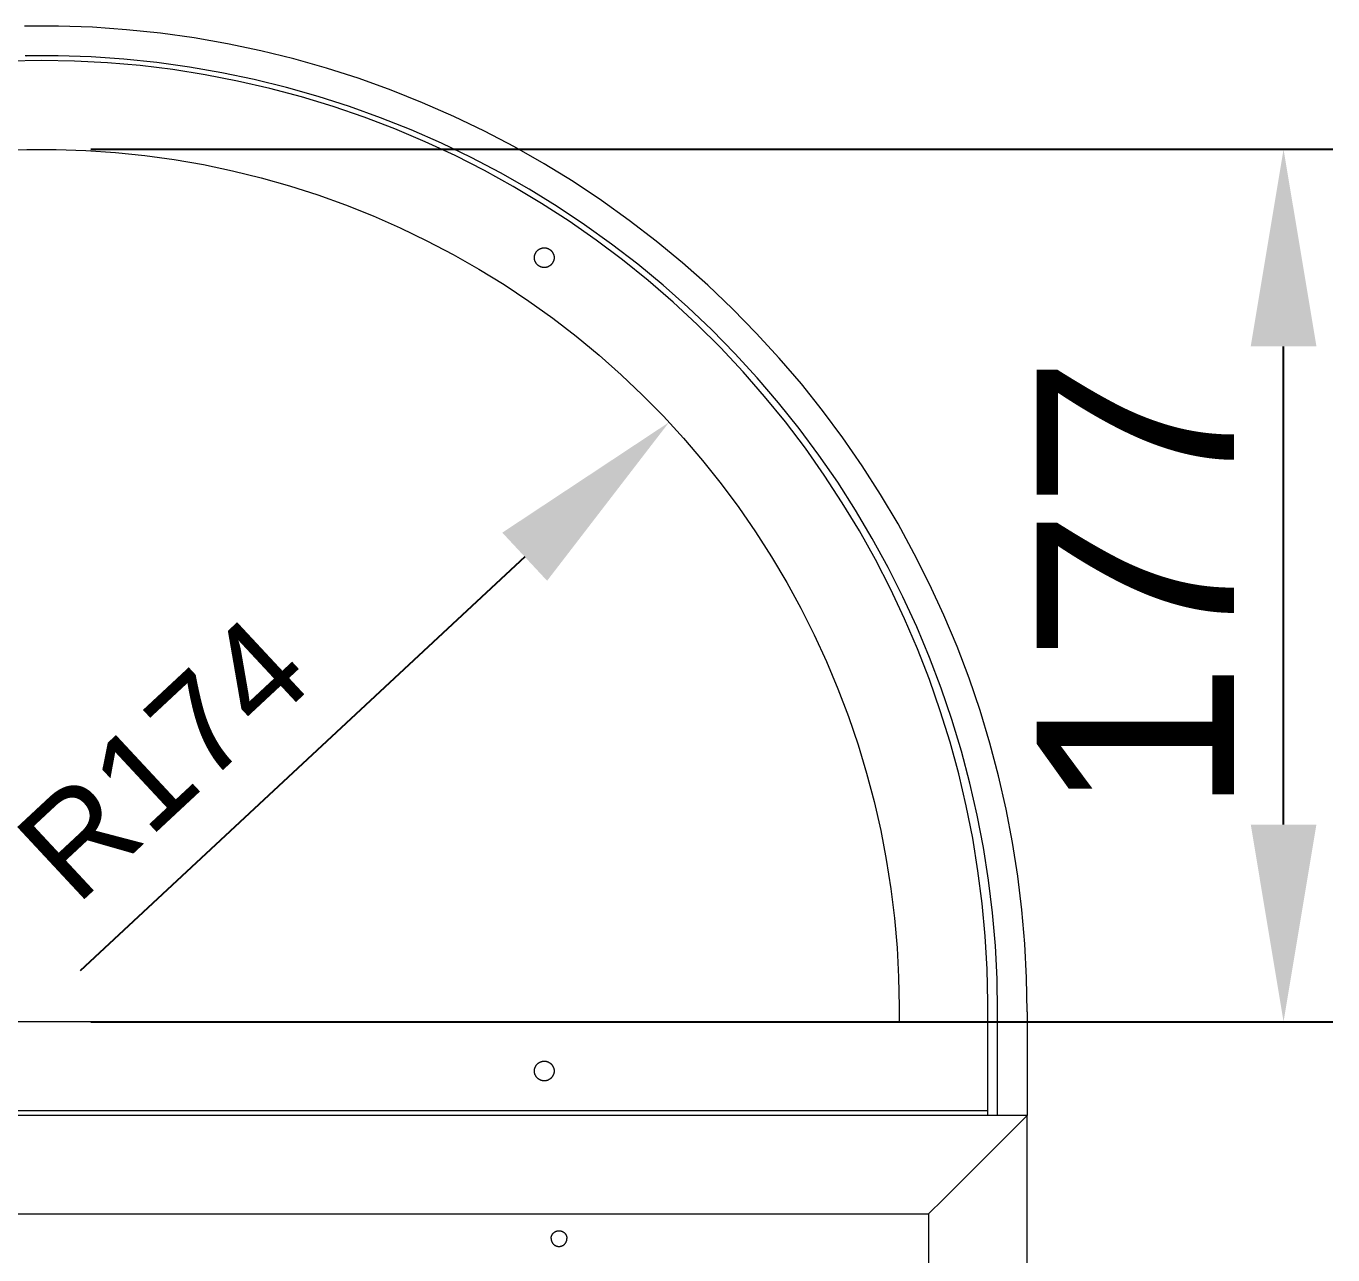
# Model space of a CAD drawing. Header units: millimetres. Extents: x -124 to 15640, y 659 to 4121.
# Drawn here: x 11658.7 to 11923.9, y 3871.3 to 4120.6 of the extents above; entities that cross this region are included whole.
import ezdxf

# ---------------------------------------------------------------- set-up
doc = ezdxf.new("R2010")
doc.units = ezdxf.units.MM
doc.layers.add('ZANO_R', color=7, linetype='Continuous', lineweight=0)
doc.layers.add('ZANO_W', color=1, linetype='Continuous', lineweight=0)
doc.styles.add('Arial', font='arial.ttf')
doc.styles.get("Standard").update_dxf_attribs({"font": 'ARIALUNI.TTF'})
doc.dimstyles.new('pl i ang', dxfattribs={"dimtxt": 50, "dimasz": 50, "dimexe": 1.25, "dimexo": 0.625, "dimgap": 10, "dimtad": 1, "dimtoh": 1, "dimtxsty": 'Standard', "dimcen": 2.5, "dimclrd": 1, "dimclre": 1, "dimclrt": 1, "dimadec": 0, "dimazin": 0, "dimtfac": 1, "dimtmove": 0, "dimatfit": 3, "dimfxl": 1, "dimarcsym": 1})

# ---------------------------------------------------------------- blocks, each defined once
blk = doc.blocks.new('*D493')
at = {"layer": 'ZANO_W', "color": 1, "lineweight": -2}
for p, q in [((11671.85, 4095.6), (11923.86, 4095.6)), ((11913.86, 3958.6), (11913.86, 4055.6)), ((11671.85, 3918.6), (11923.86, 3918.6))]:
    blk.add_line(p, q, dxfattribs=at)
at = {"layer": 'ZANO_W', "color": 1}
for points in [[(11920.53, 4055.6), (11907.2, 4055.6), (11913.86, 4095.6)], [(11907.2, 3958.6), (11920.53, 3958.6), (11913.86, 3918.6)]]:
    blk.add_solid(points, dxfattribs=at)
at = {"layer": 'ZANO_W', "color": 1, "insert": (11883.78, 4007.1), "char_height": 40, "attachment_point": 5, "rotation": 90, "style": 'Arial'}
blk.add_mtext('177', dxfattribs=at)
blk = doc.blocks.new('*D495')
at = {"layer": 'ZANO_W', "color": 1, "lineweight": -2}
blk.add_line((11759.89, 4012.93), (11669.69, 3928.94), dxfattribs=at)
at = {"layer": 'ZANO_W', "color": 1}
blk.add_solid([(11764.43, 4008.05), (11755.34, 4017.81), (11789.16, 4040.19)], dxfattribs=at)
at = {"layer": 'ZANO_W', "color": 1, "insert": (11686.49, 3971.97), "char_height": 40, "attachment_point": 5, "rotation": 42.9621, "style": 'Arial'}
blk.add_mtext('{\\H0.5x;R174}', dxfattribs=at)

msp = doc.modelspace()

# ---------------------------------------------------------------- linework, layer by layer
at = {"layer": 'ZANO_R'}
for p, q in [((11665.3, 4120.57), (11658.4, 4120.57)), ((11672.2, 4120.33), (11665.3, 4120.57)), ((11679.09, 4119.85), (11672.2, 4120.33)), ((11685.96, 4119.14), (11679.09, 4119.85)), ((11692.79, 4118.19), (11685.96, 4119.14)), ((11699.6, 4117), (11692.79, 4118.19)), ((11706.35, 4115.58), (11699.6, 4117)), ((11713.06, 4113.93), (11706.35, 4115.58)), ((11661.85, 4113.6), (11655.17, 4113.48)), ((11665.2, 4114.57), (11658.5, 4114.57)), ((11658.82, 4114.57), (11661.85, 4114.6)), ((11668.53, 4113.48), (11661.85, 4113.6)), ((11671.89, 4114.34), (11665.2, 4114.57)), ((11675.2, 4113.13), (11668.53, 4113.48)), ((11678.57, 4113.87), (11671.89, 4114.34)), ((11681.85, 4112.55), (11675.2, 4113.13)), ((11685.23, 4113.18), (11678.57, 4113.87)), ((11688.48, 4111.74), (11681.85, 4112.55)), ((11691.87, 4112.26), (11685.23, 4113.18)), ((11719.7, 4112.05), (11713.06, 4113.93)), ((11695.08, 4110.7), (11688.48, 4111.74)), ((11698.46, 4111.11), (11691.87, 4112.26)), ((11701.64, 4109.43), (11695.08, 4110.7)), ((11705.02, 4109.73), (11698.46, 4111.11)), ((11711.52, 4108.13), (11705.02, 4109.73)), ((11726.27, 4109.94), (11719.7, 4112.05)), ((11732.77, 4107.6), (11726.27, 4109.94)), ((11708.15, 4107.93), (11701.64, 4109.43)), ((11714.6, 4106.21), (11708.15, 4107.93)), ((11717.96, 4106.3), (11711.52, 4108.13)), ((11739.18, 4105.04), (11732.77, 4107.6)), ((11720.99, 4104.26), (11714.6, 4106.21)), ((11724.34, 4104.26), (11717.96, 4106.3)), ((11745.5, 4102.26), (11739.18, 4105.04)), ((11727.31, 4102.09), (11720.99, 4104.26)), ((11730.64, 4101.99), (11724.34, 4104.26)), ((11733.55, 4099.71), (11727.31, 4102.09)), ((11736.86, 4099.51), (11730.64, 4101.99)), ((11751.72, 4099.27), (11745.5, 4102.26)), ((11739.7, 4097.11), (11733.55, 4099.71)), ((11742.99, 4096.81), (11736.86, 4099.51)), ((11757.84, 4096.06), (11751.72, 4099.27)), ((11745.76, 4094.29), (11739.7, 4097.11)), ((11749.03, 4093.91), (11742.99, 4096.81)), ((11652.84, 4095.36), (11658.85, 4095.57)), ((11658.85, 4095.57), (11664.85, 4095.57)), ((11664.85, 4095.57), (11670.86, 4095.36)), ((11670.86, 4095.36), (11676.85, 4094.95)), ((11676.85, 4094.95), (11682.82, 4094.33)), ((11682.82, 4094.33), (11688.77, 4093.5)), ((11751.71, 4091.27), (11745.76, 4094.29)), ((11754.96, 4090.79), (11749.03, 4093.91)), ((11763.84, 4092.64), (11757.84, 4096.06)), ((11688.77, 4093.5), (11694.69, 4092.47)), ((11694.69, 4092.47), (11700.57, 4091.23)), ((11700.57, 4091.23), (11706.4, 4089.8)), ((11757.56, 4088.04), (11751.71, 4091.27)), ((11769.71, 4089.02), (11763.84, 4092.64)), ((11706.4, 4089.8), (11712.18, 4088.16)), ((11760.78, 4087.48), (11754.96, 4090.79)), ((11775.46, 4085.19), (11769.71, 4089.02)), ((11712.18, 4088.16), (11717.9, 4086.32)), ((11717.9, 4086.32), (11723.55, 4084.29)), ((11763.29, 4084.61), (11757.56, 4088.04)), ((11766.48, 4083.96), (11760.78, 4087.48)), ((11723.55, 4084.29), (11729.13, 4082.06)), ((11768.9, 4080.98), (11763.29, 4084.61)), ((11772.05, 4080.26), (11766.48, 4083.96)), ((11781.08, 4081.17), (11775.46, 4085.19)), ((11729.13, 4082.06), (11734.63, 4079.65)), ((11774.38, 4077.16), (11768.9, 4080.98)), ((11786.55, 4076.96), (11781.08, 4081.17)), ((11734.63, 4079.65), (11740.04, 4077.04)), ((11777.5, 4076.36), (11772.05, 4080.26)), ((11740.04, 4077.04), (11745.36, 4074.25)), ((11762.66, 4075.2), (11762.71, 4075.24)), ((11762.71, 4075.24), (11762.77, 4075.28)), ((11762.77, 4075.28), (11762.83, 4075.32)), ((11762.83, 4075.32), (11762.89, 4075.35)), ((11762.89, 4075.35), (11762.95, 4075.38)), ((11762.95, 4075.38), (11763.01, 4075.41)), ((11763.01, 4075.41), (11763.08, 4075.44)), ((11763.08, 4075.44), (11763.14, 4075.47)), ((11763.14, 4075.47), (11763.2, 4075.49)), ((11763.2, 4075.49), (11763.27, 4075.51)), ((11763.27, 4075.51), (11763.34, 4075.53)), ((11763.34, 4075.53), (11763.4, 4075.55)), ((11763.4, 4075.55), (11763.47, 4075.56)), ((11763.47, 4075.56), (11763.54, 4075.57)), ((11763.54, 4075.57), (11763.61, 4075.58)), ((11763.61, 4075.58), (11763.68, 4075.59)), ((11763.68, 4075.59), (11763.75, 4075.59)), ((11763.75, 4075.59), (11763.81, 4075.6)), ((11763.81, 4075.6), (11763.88, 4075.6)), ((11763.88, 4075.6), (11763.95, 4075.59)), ((11763.95, 4075.59), (11764.02, 4075.59)), ((11764.02, 4075.59), (11764.09, 4075.58)), ((11764.09, 4075.58), (11764.16, 4075.57)), ((11764.16, 4075.57), (11764.23, 4075.56)), ((11764.23, 4075.56), (11764.29, 4075.55)), ((11764.29, 4075.55), (11764.36, 4075.53)), ((11764.36, 4075.53), (11764.43, 4075.51)), ((11764.43, 4075.51), (11764.49, 4075.49)), ((11764.49, 4075.49), (11764.56, 4075.47)), ((11764.56, 4075.47), (11764.62, 4075.44)), ((11764.62, 4075.44), (11764.69, 4075.41)), ((11764.69, 4075.41), (11764.75, 4075.38)), ((11764.75, 4075.38), (11764.81, 4075.35)), ((11764.81, 4075.35), (11764.87, 4075.32)), ((11764.87, 4075.32), (11764.93, 4075.28)), ((11764.93, 4075.28), (11764.99, 4075.24)), ((11764.99, 4075.24), (11765.04, 4075.2)), ((11779.72, 4073.15), (11774.38, 4077.16)), ((11782.81, 4072.27), (11777.5, 4076.36)), ((11791.87, 4072.57), (11786.55, 4076.96)), ((11745.36, 4074.25), (11750.58, 4071.27)), ((11761.85, 4073.73), (11761.86, 4073.8)), ((11761.85, 4073.67), (11761.85, 4073.73)), ((11761.85, 4073.6), (11761.85, 4073.67)), ((11761.85, 4073.53), (11761.85, 4073.6)), ((11761.85, 4073.46), (11761.85, 4073.53)), ((11761.86, 4073.39), (11761.85, 4073.46)), ((11761.86, 4073.8), (11761.87, 4073.87)), ((11761.87, 4073.32), (11761.86, 4073.39)), ((11761.87, 4073.87), (11761.88, 4073.94)), ((11761.88, 4073.25), (11761.87, 4073.32)), ((11761.88, 4073.94), (11761.89, 4074.01)), ((11761.89, 4073.19), (11761.88, 4073.25)), ((11761.89, 4074.01), (11761.91, 4074.08)), ((11761.91, 4073.12), (11761.89, 4073.19)), ((11761.91, 4074.08), (11761.92, 4074.14)), ((11761.92, 4073.05), (11761.91, 4073.12)), ((11761.92, 4074.14), (11761.94, 4074.21)), ((11761.94, 4072.99), (11761.92, 4073.05)), ((11761.94, 4074.21), (11761.97, 4074.27)), ((11761.97, 4072.92), (11761.94, 4072.99)), ((11761.97, 4074.27), (11761.99, 4074.34)), ((11761.99, 4072.86), (11761.97, 4072.92)), ((11761.99, 4074.34), (11762.02, 4074.4)), ((11762.02, 4072.79), (11761.99, 4072.86)), ((11762.02, 4074.4), (11762.05, 4074.46)), ((11762.05, 4072.73), (11762.02, 4072.79)), ((11762.05, 4074.46), (11762.08, 4074.53)), ((11762.08, 4072.67), (11762.05, 4072.73)), ((11762.08, 4074.53), (11762.11, 4074.59)), ((11762.11, 4072.61), (11762.08, 4072.67)), ((11762.11, 4074.59), (11762.15, 4074.65)), ((11762.15, 4072.55), (11762.11, 4072.61)), ((11762.15, 4074.65), (11762.18, 4074.7)), ((11762.18, 4074.7), (11762.22, 4074.76)), ((11762.22, 4074.76), (11762.26, 4074.82)), ((11762.26, 4074.82), (11762.31, 4074.87)), ((11762.31, 4074.87), (11762.35, 4074.92)), ((11762.35, 4074.92), (11762.4, 4074.97)), ((11762.4, 4074.97), (11762.45, 4075.02)), ((11762.45, 4075.02), (11762.5, 4075.07)), ((11762.5, 4075.07), (11762.55, 4075.12)), ((11762.55, 4075.12), (11762.6, 4075.16)), ((11762.6, 4075.16), (11762.66, 4075.2)), ((11765.04, 4075.2), (11765.1, 4075.16)), ((11765.1, 4075.16), (11765.15, 4075.12)), ((11765.15, 4075.12), (11765.2, 4075.07)), ((11765.2, 4075.07), (11765.25, 4075.02)), ((11765.25, 4075.02), (11765.3, 4074.97)), ((11765.3, 4074.97), (11765.35, 4074.92)), ((11765.35, 4074.92), (11765.39, 4074.87)), ((11765.39, 4074.87), (11765.43, 4074.82)), ((11765.43, 4074.82), (11765.48, 4074.76)), ((11765.48, 4074.76), (11765.51, 4074.7)), ((11765.51, 4074.7), (11765.55, 4074.65)), ((11765.55, 4074.65), (11765.59, 4074.59)), ((11765.59, 4072.61), (11765.55, 4072.55)), ((11765.59, 4074.59), (11765.62, 4074.53)), ((11765.62, 4072.67), (11765.59, 4072.61)), ((11765.62, 4074.53), (11765.65, 4074.46)), ((11765.65, 4072.73), (11765.62, 4072.67)), ((11765.65, 4074.46), (11765.68, 4074.4)), ((11765.68, 4072.79), (11765.65, 4072.73)), ((11765.68, 4074.4), (11765.71, 4074.34)), ((11765.71, 4072.86), (11765.68, 4072.79)), ((11765.71, 4074.34), (11765.73, 4074.27)), ((11765.73, 4072.92), (11765.71, 4072.86)), ((11765.73, 4074.27), (11765.75, 4074.21)), ((11765.75, 4072.99), (11765.73, 4072.92)), ((11765.75, 4074.21), (11765.77, 4074.14)), ((11765.77, 4073.05), (11765.75, 4072.99)), ((11765.77, 4074.14), (11765.79, 4074.08)), ((11765.79, 4073.12), (11765.77, 4073.05)), ((11765.79, 4074.08), (11765.81, 4074.01)), ((11765.81, 4073.19), (11765.79, 4073.12)), ((11765.81, 4074.01), (11765.82, 4073.94)), ((11765.82, 4073.25), (11765.81, 4073.19)), ((11765.82, 4073.94), (11765.83, 4073.87)), ((11765.83, 4073.32), (11765.82, 4073.25)), ((11765.83, 4073.87), (11765.84, 4073.8)), ((11765.84, 4073.39), (11765.83, 4073.32)), ((11765.84, 4073.8), (11765.84, 4073.73)), ((11765.84, 4073.73), (11765.85, 4073.67)), ((11765.85, 4073.53), (11765.84, 4073.46)), ((11765.84, 4073.46), (11765.84, 4073.39)), ((11765.85, 4073.67), (11765.85, 4073.6)), ((11765.85, 4073.6), (11765.85, 4073.53)), ((11784.93, 4068.96), (11779.72, 4073.15)), ((11750.58, 4071.27), (11755.69, 4068.12)), ((11762.18, 4072.49), (11762.15, 4072.55)), ((11762.22, 4072.43), (11762.18, 4072.49)), ((11762.26, 4072.38), (11762.22, 4072.43)), ((11762.31, 4072.32), (11762.26, 4072.38)), ((11762.35, 4072.27), (11762.31, 4072.32)), ((11762.4, 4072.22), (11762.35, 4072.27)), ((11762.45, 4072.17), (11762.4, 4072.22)), ((11762.5, 4072.12), (11762.45, 4072.17)), ((11762.55, 4072.08), (11762.5, 4072.12)), ((11762.6, 4072.03), (11762.55, 4072.08)), ((11762.66, 4071.99), (11762.6, 4072.03)), ((11762.71, 4071.95), (11762.66, 4071.99)), ((11762.77, 4071.91), (11762.71, 4071.95)), ((11762.83, 4071.88), (11762.77, 4071.91)), ((11762.89, 4071.84), (11762.83, 4071.88)), ((11762.95, 4071.81), (11762.89, 4071.84)), ((11763.01, 4071.78), (11762.95, 4071.81)), ((11763.08, 4071.75), (11763.01, 4071.78)), ((11763.14, 4071.73), (11763.08, 4071.75)), ((11763.2, 4071.7), (11763.14, 4071.73)), ((11763.27, 4071.68), (11763.2, 4071.7)), ((11763.34, 4071.66), (11763.27, 4071.68)), ((11763.4, 4071.65), (11763.34, 4071.66)), ((11763.47, 4071.63), (11763.4, 4071.65)), ((11763.54, 4071.62), (11763.47, 4071.63)), ((11763.61, 4071.61), (11763.54, 4071.62)), ((11763.68, 4071.6), (11763.61, 4071.61)), ((11763.75, 4071.6), (11763.68, 4071.6)), ((11763.81, 4071.6), (11763.75, 4071.6)), ((11763.88, 4071.6), (11763.81, 4071.6)), ((11763.95, 4071.6), (11763.88, 4071.6)), ((11764.02, 4071.6), (11763.95, 4071.6)), ((11764.09, 4071.61), (11764.02, 4071.6)), ((11764.16, 4071.62), (11764.09, 4071.61)), ((11764.23, 4071.63), (11764.16, 4071.62)), ((11764.29, 4071.65), (11764.23, 4071.63)), ((11764.36, 4071.66), (11764.29, 4071.65)), ((11764.43, 4071.68), (11764.36, 4071.66)), ((11764.49, 4071.7), (11764.43, 4071.68)), ((11764.56, 4071.73), (11764.49, 4071.7)), ((11764.62, 4071.75), (11764.56, 4071.73)), ((11764.69, 4071.78), (11764.62, 4071.75)), ((11764.75, 4071.81), (11764.69, 4071.78)), ((11764.81, 4071.84), (11764.75, 4071.81)), ((11764.87, 4071.88), (11764.81, 4071.84)), ((11764.93, 4071.91), (11764.87, 4071.88)), ((11764.99, 4071.95), (11764.93, 4071.91)), ((11765.04, 4071.99), (11764.99, 4071.95)), ((11765.1, 4072.03), (11765.04, 4071.99)), ((11765.15, 4072.08), (11765.1, 4072.03)), ((11765.2, 4072.12), (11765.15, 4072.08)), ((11765.25, 4072.17), (11765.2, 4072.12)), ((11765.3, 4072.22), (11765.25, 4072.17)), ((11765.35, 4072.27), (11765.3, 4072.22)), ((11765.39, 4072.32), (11765.35, 4072.27)), ((11765.43, 4072.38), (11765.39, 4072.32)), ((11765.48, 4072.43), (11765.43, 4072.38)), ((11765.51, 4072.49), (11765.48, 4072.43)), ((11765.55, 4072.55), (11765.51, 4072.49)), ((11787.97, 4068.01), (11782.81, 4072.27)), ((11797.04, 4067.99), (11791.87, 4072.57)), ((11755.69, 4068.12), (11760.69, 4064.8)), ((11789.98, 4064.59), (11784.93, 4068.96)), ((11792.98, 4063.57), (11787.97, 4068.01)), ((11802.04, 4063.23), (11797.04, 4067.99)), ((11760.69, 4064.8), (11765.58, 4061.3)), ((11794.87, 4060.05), (11789.98, 4064.59)), ((11797.84, 4058.95), (11792.98, 4063.57)), ((11806.88, 4058.31), (11802.04, 4063.23)), ((11765.58, 4061.3), (11770.34, 4057.64)), ((11799.61, 4055.34), (11794.87, 4060.05)), ((11770.34, 4057.64), (11774.97, 4053.81)), ((11802.53, 4054.18), (11797.84, 4058.95)), ((11811.55, 4053.22), (11806.88, 4058.31)), ((11804.18, 4050.46), (11799.61, 4055.34)), ((11807.06, 4049.24), (11802.53, 4054.18)), ((11774.97, 4053.81), (11779.46, 4049.83)), ((11816.04, 4047.98), (11811.55, 4053.22)), ((11779.46, 4049.83), (11783.82, 4045.69)), ((11808.57, 4045.43), (11804.18, 4050.46)), ((11811.41, 4044.15), (11807.06, 4049.24)), ((11820.34, 4042.58), (11816.04, 4047.98)), ((11783.82, 4045.69), (11788.03, 4041.41)), ((11812.79, 4040.26), (11808.57, 4045.43)), ((11815.59, 4038.92), (11811.41, 4044.15)), ((11788.03, 4041.41), (11792.09, 4036.98)), ((11824.46, 4037.03), (11820.34, 4042.58)), ((11816.83, 4034.93), (11812.79, 4040.26)), ((11819.58, 4033.54), (11815.59, 4038.92)), ((11792.09, 4036.98), (11795.99, 4032.42)), ((11828.38, 4031.35), (11824.46, 4037.03)), ((11820.68, 4029.47), (11816.83, 4034.93)), ((11823.39, 4028.03), (11819.58, 4033.54)), ((11795.99, 4032.42), (11799.74, 4027.72)), ((11832.11, 4025.54), (11828.38, 4031.35)), ((11799.74, 4027.72), (11803.32, 4022.9)), ((11824.33, 4023.88), (11820.68, 4029.47)), ((11827, 4022.39), (11823.39, 4028.03)), ((11835.63, 4019.6), (11832.11, 4025.54)), ((11803.32, 4022.9), (11806.73, 4017.95)), ((11827.79, 4018.17), (11824.33, 4023.88)), ((11830.41, 4016.63), (11827, 4022.39)), ((11838.94, 4013.54), (11835.63, 4019.6)), ((11806.73, 4017.95), (11809.97, 4012.9)), ((11831.05, 4012.34), (11827.79, 4018.17)), ((11833.63, 4010.75), (11830.41, 4016.63)), ((11809.97, 4012.9), (11813.04, 4007.73)), ((11834.11, 4006.4), (11831.05, 4012.34)), ((11842.04, 4007.37), (11838.94, 4013.54)), ((11836.64, 4004.77), (11833.63, 4010.75)), ((11813.04, 4007.73), (11815.92, 4002.46)), ((11836.95, 4000.36), (11834.11, 4006.4)), ((11844.93, 4001.1), (11842.04, 4007.37)), ((11839.44, 3998.69), (11836.64, 4004.77)), ((11815.92, 4002.46), (11818.62, 3997.09)), ((11847.6, 3994.73), (11844.93, 4001.1)), ((11839.59, 3994.22), (11836.95, 4000.36)), ((11842.03, 3992.51), (11839.44, 3998.69)), ((11818.62, 3997.09), (11821.13, 3991.64)), ((11842, 3987.99), (11839.59, 3994.22)), ((11850.05, 3988.28), (11847.6, 3994.73)), ((11821.13, 3991.64), (11823.45, 3986.1)), ((11844.4, 3986.25), (11842.03, 3992.51)), ((11844.2, 3981.68), (11842, 3987.99)), ((11852.27, 3981.74), (11850.05, 3988.28)), ((11823.45, 3986.1), (11825.58, 3980.48)), ((11846.56, 3979.91), (11844.4, 3986.25)), ((11825.58, 3980.48), (11827.52, 3974.79)), ((11846.18, 3975.3), (11844.2, 3981.68)), ((11848.5, 3973.5), (11846.56, 3979.91)), ((11854.27, 3975.13), (11852.27, 3981.74)), ((11827.52, 3974.79), (11829.25, 3969.04)), ((11847.94, 3968.86), (11846.18, 3975.3)), ((11856.04, 3968.46), (11854.27, 3975.13)), ((11850.21, 3967.02), (11848.5, 3973.5)), ((11829.25, 3969.04), (11830.79, 3963.24)), ((11849.47, 3962.36), (11847.94, 3968.86)), ((11851.7, 3960.49), (11850.21, 3967.02)), ((11857.57, 3961.73), (11856.04, 3968.46)), ((11830.79, 3963.24), (11832.13, 3957.38)), ((11850.78, 3955.81), (11849.47, 3962.36)), ((11858.88, 3954.95), (11857.57, 3961.73)), ((11852.97, 3953.92), (11851.7, 3960.49)), ((11832.13, 3957.38), (11833.26, 3951.48)), ((11851.85, 3949.22), (11850.78, 3955.81)), ((11854, 3947.3), (11852.97, 3953.92)), ((11859.95, 3948.13), (11858.88, 3954.95)), ((11833.26, 3951.48), (11834.19, 3945.55)), ((11852.7, 3942.59), (11851.85, 3949.22)), ((11860.78, 3941.27), (11859.95, 3948.13)), ((11834.19, 3945.55), (11834.92, 3939.59)), ((11854.81, 3940.65), (11854, 3947.3)), ((11853.31, 3935.94), (11852.7, 3942.59)), ((11855.39, 3933.98), (11854.81, 3940.65)), ((11861.37, 3934.39), (11860.78, 3941.27)), ((11834.92, 3939.59), (11835.43, 3933.6)), ((11853.7, 3929.27), (11853.31, 3935.94)), ((11835.43, 3933.6), (11835.75, 3927.6)), ((11855.73, 3927.29), (11855.39, 3933.98)), ((11861.73, 3927.5), (11861.37, 3934.39)), ((11835.75, 3927.6), (11835.85, 3921.6)), ((11853.85, 3922.59), (11853.7, 3929.27)), ((11855.85, 3920.6), (11855.73, 3927.29)), ((11861.85, 3920.6), (11861.73, 3927.5)), ((11835.85, 3921.6), (11835.85, 3918.6)), ((11853.85, 3900.6), (11853.85, 3922.59)), ((11855.84, 3918.6), (11855.85, 3919.18)), ((11855.85, 3899.6), (11855.85, 3920.6)), ((11861.85, 3920.6), (11861.85, 3899.6)), ((11835.85, 3918.6), (11487.85, 3918.6)), ((11855.84, 3899.6), (11855.84, 3918.6)), ((11761.85, 3908.73), (11761.86, 3908.8)), ((11761.85, 3908.67), (11761.85, 3908.73)), ((11761.85, 3908.6), (11761.85, 3908.67)), ((11761.85, 3908.53), (11761.85, 3908.6)), ((11761.85, 3908.46), (11761.85, 3908.53)), ((11761.86, 3908.39), (11761.85, 3908.46)), ((11761.86, 3908.8), (11761.87, 3908.87)), ((11761.87, 3908.32), (11761.86, 3908.39)), ((11761.87, 3908.87), (11761.88, 3908.94)), ((11761.88, 3908.25), (11761.87, 3908.32)), ((11761.88, 3908.94), (11761.89, 3909.01)), ((11761.89, 3908.19), (11761.88, 3908.25)), ((11761.89, 3909.01), (11761.91, 3909.08)), ((11761.91, 3908.12), (11761.89, 3908.19)), ((11761.91, 3909.08), (11761.92, 3909.14)), ((11761.92, 3909.14), (11761.94, 3909.21)), ((11761.94, 3909.21), (11761.97, 3909.27)), ((11761.97, 3909.27), (11761.99, 3909.34)), ((11761.99, 3909.34), (11762.02, 3909.4)), ((11762.02, 3909.4), (11762.05, 3909.46)), ((11762.05, 3909.46), (11762.08, 3909.53)), ((11762.08, 3909.53), (11762.11, 3909.59)), ((11762.11, 3909.59), (11762.15, 3909.65)), ((11762.15, 3909.65), (11762.18, 3909.7)), ((11762.18, 3909.7), (11762.22, 3909.76)), ((11762.22, 3909.76), (11762.26, 3909.82)), ((11762.26, 3909.82), (11762.31, 3909.87)), ((11762.31, 3909.87), (11762.35, 3909.92)), ((11762.35, 3909.92), (11762.4, 3909.97)), ((11762.4, 3909.97), (11762.45, 3910.02)), ((11762.45, 3910.02), (11762.5, 3910.07)), ((11762.5, 3910.07), (11762.55, 3910.12)), ((11762.55, 3910.12), (11762.6, 3910.16)), ((11762.6, 3910.16), (11762.66, 3910.2)), ((11762.66, 3910.2), (11762.71, 3910.24)), ((11762.71, 3910.24), (11762.77, 3910.28)), ((11762.77, 3910.28), (11762.83, 3910.32)), ((11762.83, 3910.32), (11762.89, 3910.35)), ((11762.89, 3910.35), (11762.95, 3910.38)), ((11762.95, 3910.38), (11763.01, 3910.41)), ((11763.01, 3910.41), (11763.08, 3910.44)), ((11763.08, 3910.44), (11763.14, 3910.47)), ((11763.14, 3910.47), (11763.2, 3910.49)), ((11763.2, 3910.49), (11763.27, 3910.51)), ((11763.27, 3910.51), (11763.34, 3910.53)), ((11763.34, 3910.53), (11763.4, 3910.55)), ((11763.4, 3910.55), (11763.47, 3910.56)), ((11763.47, 3910.56), (11763.54, 3910.57)), ((11763.54, 3910.57), (11763.61, 3910.58)), ((11763.61, 3910.58), (11763.68, 3910.59)), ((11763.68, 3910.59), (11763.75, 3910.59)), ((11763.75, 3910.59), (11763.81, 3910.6)), ((11763.81, 3910.6), (11763.88, 3910.6)), ((11763.88, 3910.6), (11763.95, 3910.59)), ((11763.95, 3910.59), (11764.02, 3910.59)), ((11764.02, 3910.59), (11764.09, 3910.58)), ((11764.09, 3910.58), (11764.16, 3910.57)), ((11764.16, 3910.57), (11764.23, 3910.56)), ((11764.23, 3910.56), (11764.29, 3910.55)), ((11764.29, 3910.55), (11764.36, 3910.53)), ((11764.36, 3910.53), (11764.43, 3910.51)), ((11764.43, 3910.51), (11764.49, 3910.49)), ((11764.49, 3910.49), (11764.56, 3910.47)), ((11764.56, 3910.47), (11764.62, 3910.44)), ((11764.62, 3910.44), (11764.69, 3910.41)), ((11764.69, 3910.41), (11764.75, 3910.38)), ((11764.75, 3910.38), (11764.81, 3910.35)), ((11764.81, 3910.35), (11764.87, 3910.32)), ((11764.87, 3910.32), (11764.93, 3910.28)), ((11764.93, 3910.28), (11764.99, 3910.24)), ((11764.99, 3910.24), (11765.04, 3910.2)), ((11765.04, 3910.2), (11765.1, 3910.16)), ((11765.1, 3910.16), (11765.15, 3910.12)), ((11765.15, 3910.12), (11765.2, 3910.07)), ((11765.2, 3910.07), (11765.25, 3910.02)), ((11765.25, 3910.02), (11765.3, 3909.97)), ((11765.3, 3909.97), (11765.35, 3909.92)), ((11765.35, 3909.92), (11765.39, 3909.87)), ((11765.39, 3909.87), (11765.43, 3909.82)), ((11765.43, 3909.82), (11765.48, 3909.76)), ((11765.48, 3909.76), (11765.51, 3909.7)), ((11765.51, 3909.7), (11765.55, 3909.65)), ((11765.55, 3909.65), (11765.59, 3909.59)), ((11765.59, 3909.59), (11765.62, 3909.53)), ((11765.62, 3909.53), (11765.65, 3909.46)), ((11765.65, 3909.46), (11765.68, 3909.4)), ((11765.68, 3909.4), (11765.71, 3909.34)), ((11765.71, 3909.34), (11765.73, 3909.27)), ((11765.73, 3909.27), (11765.75, 3909.21)), ((11765.75, 3909.21), (11765.77, 3909.14)), ((11765.77, 3909.14), (11765.79, 3909.08)), ((11765.79, 3909.08), (11765.81, 3909.01)), ((11765.81, 3908.19), (11765.79, 3908.12)), ((11765.81, 3909.01), (11765.82, 3908.94)), ((11765.82, 3908.25), (11765.81, 3908.19)), ((11765.82, 3908.94), (11765.83, 3908.87)), ((11765.83, 3908.32), (11765.82, 3908.25)), ((11765.83, 3908.87), (11765.84, 3908.8)), ((11765.84, 3908.39), (11765.83, 3908.32)), ((11765.84, 3908.8), (11765.84, 3908.73)), ((11765.84, 3908.73), (11765.85, 3908.67)), ((11765.85, 3908.53), (11765.84, 3908.46)), ((11765.84, 3908.46), (11765.84, 3908.39)), ((11765.85, 3908.67), (11765.85, 3908.6)), ((11765.85, 3908.6), (11765.85, 3908.53)), ((11761.92, 3908.05), (11761.91, 3908.12)), ((11761.94, 3907.99), (11761.92, 3908.05)), ((11761.97, 3907.92), (11761.94, 3907.99)), ((11761.99, 3907.86), (11761.97, 3907.92)), ((11762.02, 3907.79), (11761.99, 3907.86)), ((11762.05, 3907.73), (11762.02, 3907.79)), ((11762.08, 3907.67), (11762.05, 3907.73)), ((11762.11, 3907.61), (11762.08, 3907.67)), ((11762.15, 3907.55), (11762.11, 3907.61)), ((11762.18, 3907.49), (11762.15, 3907.55)), ((11762.22, 3907.43), (11762.18, 3907.49)), ((11762.26, 3907.38), (11762.22, 3907.43)), ((11762.31, 3907.32), (11762.26, 3907.38)), ((11762.35, 3907.27), (11762.31, 3907.32)), ((11762.4, 3907.22), (11762.35, 3907.27)), ((11762.45, 3907.17), (11762.4, 3907.22)), ((11762.5, 3907.12), (11762.45, 3907.17)), ((11762.55, 3907.08), (11762.5, 3907.12)), ((11762.6, 3907.03), (11762.55, 3907.08)), ((11762.66, 3906.99), (11762.6, 3907.03)), ((11762.71, 3906.95), (11762.66, 3906.99)), ((11762.77, 3906.91), (11762.71, 3906.95)), ((11762.83, 3906.88), (11762.77, 3906.91)), ((11762.89, 3906.84), (11762.83, 3906.88)), ((11762.95, 3906.81), (11762.89, 3906.84)), ((11763.01, 3906.78), (11762.95, 3906.81)), ((11763.08, 3906.75), (11763.01, 3906.78)), ((11763.14, 3906.73), (11763.08, 3906.75)), ((11763.2, 3906.7), (11763.14, 3906.73)), ((11763.27, 3906.68), (11763.2, 3906.7)), ((11763.34, 3906.66), (11763.27, 3906.68)), ((11763.4, 3906.65), (11763.34, 3906.66)), ((11763.47, 3906.63), (11763.4, 3906.65)), ((11763.54, 3906.62), (11763.47, 3906.63)), ((11763.61, 3906.61), (11763.54, 3906.62)), ((11763.68, 3906.6), (11763.61, 3906.61)), ((11763.75, 3906.6), (11763.68, 3906.6)), ((11763.81, 3906.6), (11763.75, 3906.6)), ((11763.88, 3906.6), (11763.81, 3906.6)), ((11763.95, 3906.6), (11763.88, 3906.6)), ((11764.02, 3906.6), (11763.95, 3906.6)), ((11764.09, 3906.61), (11764.02, 3906.6)), ((11764.16, 3906.62), (11764.09, 3906.61)), ((11764.23, 3906.63), (11764.16, 3906.62)), ((11764.29, 3906.65), (11764.23, 3906.63)), ((11764.36, 3906.66), (11764.29, 3906.65)), ((11764.43, 3906.68), (11764.36, 3906.66)), ((11764.49, 3906.7), (11764.43, 3906.68)), ((11764.56, 3906.73), (11764.49, 3906.7)), ((11764.62, 3906.75), (11764.56, 3906.73)), ((11764.69, 3906.78), (11764.62, 3906.75)), ((11764.75, 3906.81), (11764.69, 3906.78)), ((11764.81, 3906.84), (11764.75, 3906.81)), ((11764.87, 3906.88), (11764.81, 3906.84)), ((11764.93, 3906.91), (11764.87, 3906.88)), ((11764.99, 3906.95), (11764.93, 3906.91)), ((11765.04, 3906.99), (11764.99, 3906.95)), ((11765.1, 3907.03), (11765.04, 3906.99)), ((11765.15, 3907.08), (11765.1, 3907.03)), ((11765.2, 3907.12), (11765.15, 3907.08)), ((11765.25, 3907.17), (11765.2, 3907.12)), ((11765.3, 3907.22), (11765.25, 3907.17)), ((11765.35, 3907.27), (11765.3, 3907.22)), ((11765.39, 3907.32), (11765.35, 3907.27)), ((11765.43, 3907.38), (11765.39, 3907.32)), ((11765.48, 3907.43), (11765.43, 3907.38)), ((11765.51, 3907.49), (11765.48, 3907.43)), ((11765.55, 3907.55), (11765.51, 3907.49)), ((11765.59, 3907.61), (11765.55, 3907.55)), ((11765.62, 3907.67), (11765.59, 3907.61)), ((11765.65, 3907.73), (11765.62, 3907.67)), ((11765.68, 3907.79), (11765.65, 3907.73)), ((11765.71, 3907.86), (11765.68, 3907.79)), ((11765.73, 3907.92), (11765.71, 3907.86)), ((11765.75, 3907.99), (11765.73, 3907.92)), ((11765.77, 3908.05), (11765.75, 3907.99)), ((11765.79, 3908.12), (11765.77, 3908.05)), ((11469.85, 3900.6), (11853.85, 3900.6)), ((11853.85, 3899.6), (11853.85, 3900.6)), ((11861.85, 3899.6), (11461.85, 3899.6)), ((11861.85, 3899.6), (11858.85, 3896.6)), ((11861.85, 3439.6), (11861.85, 3899.6)), ((11844.85, 3882.6), (11858.85, 3896.6)), ((11844.85, 3882.6), (11841.85, 3879.6)), ((11481.85, 3879.6), (11841.85, 3879.6)), ((11841.85, 3879.6), (11841.85, 3459.6)), ((11765.25, 3874.71), (11765.26, 3874.76)), ((11765.25, 3874.65), (11765.25, 3874.71)), ((11765.25, 3874.6), (11765.25, 3874.65)), ((11765.25, 3874.6), (11765.25, 3874.54)), ((11765.25, 3874.54), (11765.25, 3874.49)), ((11765.25, 3874.49), (11765.26, 3874.43)), ((11765.26, 3874.82), (11765.27, 3874.87)), ((11765.26, 3874.76), (11765.26, 3874.82)), ((11765.26, 3874.43), (11765.26, 3874.38)), ((11765.26, 3874.38), (11765.27, 3874.32)), ((11765.27, 3874.87), (11765.28, 3874.93)), ((11765.27, 3874.32), (11765.28, 3874.27)), ((11765.28, 3874.93), (11765.3, 3874.98)), ((11765.28, 3874.27), (11765.3, 3874.21)), ((11765.3, 3874.98), (11765.31, 3875.03)), ((11765.3, 3874.21), (11765.31, 3874.16)), ((11765.31, 3875.03), (11765.33, 3875.09)), ((11765.31, 3874.16), (11765.33, 3874.11)), ((11765.33, 3875.09), (11765.34, 3875.14)), ((11765.33, 3874.11), (11765.34, 3874.06)), ((11765.34, 3875.14), (11765.36, 3875.19)), ((11765.34, 3874.06), (11765.36, 3874)), ((11765.36, 3875.19), (11765.38, 3875.24)), ((11765.36, 3874), (11765.38, 3873.95)), ((11765.38, 3875.24), (11765.41, 3875.29)), ((11765.38, 3873.95), (11765.41, 3873.9)), ((11765.41, 3875.29), (11765.43, 3875.34)), ((11765.41, 3873.9), (11765.43, 3873.85)), ((11765.43, 3875.34), (11765.46, 3875.39)), ((11765.43, 3873.85), (11765.46, 3873.8)), ((11765.46, 3875.39), (11765.49, 3875.44)), ((11765.46, 3873.8), (11765.49, 3873.76)), ((11765.49, 3875.44), (11765.52, 3875.48)), ((11765.49, 3873.76), (11765.52, 3873.71)), ((11765.52, 3875.48), (11765.55, 3875.53)), ((11765.55, 3875.53), (11765.58, 3875.57)), ((11765.58, 3875.57), (11765.62, 3875.62)), ((11765.62, 3875.62), (11765.65, 3875.66)), ((11765.65, 3875.66), (11765.69, 3875.7)), ((11765.69, 3875.7), (11765.73, 3875.74)), ((11765.73, 3875.74), (11765.77, 3875.78)), ((11765.77, 3875.78), (11765.81, 3875.81)), ((11765.81, 3875.81), (11765.85, 3875.85)), ((11765.85, 3875.85), (11765.9, 3875.88)), ((11765.9, 3875.88), (11765.94, 3875.91)), ((11765.94, 3875.91), (11765.99, 3875.94)), ((11765.99, 3875.94), (11766.03, 3875.97)), ((11766.03, 3875.97), (11766.08, 3876)), ((11766.08, 3876), (11766.13, 3876.03)), ((11766.13, 3876.03), (11766.18, 3876.05)), ((11766.18, 3876.05), (11766.23, 3876.07)), ((11766.23, 3876.07), (11766.28, 3876.09)), ((11766.28, 3876.09), (11766.33, 3876.11)), ((11766.33, 3876.11), (11766.39, 3876.13)), ((11766.39, 3876.13), (11766.44, 3876.14)), ((11766.44, 3876.14), (11766.49, 3876.16)), ((11766.49, 3876.16), (11766.55, 3876.17)), ((11766.55, 3876.17), (11766.6, 3876.18)), ((11766.6, 3876.18), (11766.66, 3876.19)), ((11766.66, 3876.19), (11766.71, 3876.19)), ((11766.71, 3876.19), (11766.77, 3876.19)), ((11766.77, 3876.19), (11766.82, 3876.2)), ((11766.82, 3876.2), (11766.88, 3876.2)), ((11766.88, 3876.2), (11766.93, 3876.19)), ((11766.93, 3876.19), (11766.99, 3876.19)), ((11766.99, 3876.19), (11767.04, 3876.19)), ((11767.04, 3876.19), (11767.1, 3876.18)), ((11767.1, 3876.18), (11767.15, 3876.17)), ((11767.15, 3876.17), (11767.21, 3876.16)), ((11767.21, 3876.16), (11767.26, 3876.14)), ((11767.26, 3876.14), (11767.31, 3876.13)), ((11767.31, 3876.13), (11767.36, 3876.11)), ((11767.36, 3876.11), (11767.42, 3876.09)), ((11767.42, 3876.09), (11767.47, 3876.07)), ((11767.47, 3876.07), (11767.52, 3876.05)), ((11767.52, 3876.05), (11767.57, 3876.03)), ((11767.57, 3876.03), (11767.62, 3876)), ((11767.62, 3876), (11767.66, 3875.97)), ((11767.66, 3875.97), (11767.71, 3875.94)), ((11767.71, 3875.94), (11767.76, 3875.91)), ((11767.76, 3875.91), (11767.8, 3875.88)), ((11767.8, 3875.88), (11767.85, 3875.85)), ((11767.85, 3875.85), (11767.89, 3875.81)), ((11767.89, 3875.81), (11767.93, 3875.78)), ((11767.93, 3875.78), (11767.97, 3875.74)), ((11767.97, 3875.74), (11768.01, 3875.7)), ((11768.01, 3875.7), (11768.05, 3875.66)), ((11768.05, 3875.66), (11768.08, 3875.62)), ((11768.08, 3875.62), (11768.12, 3875.57)), ((11768.12, 3875.57), (11768.15, 3875.53)), ((11768.15, 3875.53), (11768.18, 3875.48)), ((11768.18, 3875.48), (11768.21, 3875.44)), ((11768.18, 3873.71), (11768.21, 3873.76)), ((11768.21, 3875.44), (11768.24, 3875.39)), ((11768.21, 3873.76), (11768.24, 3873.8)), ((11768.24, 3875.39), (11768.27, 3875.34)), ((11768.24, 3873.8), (11768.27, 3873.85)), ((11768.27, 3875.34), (11768.29, 3875.29)), ((11768.27, 3873.85), (11768.29, 3873.9)), ((11768.29, 3875.29), (11768.31, 3875.24)), ((11768.29, 3873.9), (11768.31, 3873.95)), ((11768.31, 3875.24), (11768.33, 3875.19)), ((11768.31, 3873.95), (11768.33, 3874)), ((11768.33, 3875.19), (11768.35, 3875.14)), ((11768.33, 3874), (11768.35, 3874.06)), ((11768.35, 3875.14), (11768.37, 3875.09)), ((11768.35, 3874.06), (11768.37, 3874.11)), ((11768.37, 3875.09), (11768.39, 3875.03)), ((11768.37, 3874.11), (11768.39, 3874.16)), ((11768.39, 3875.03), (11768.4, 3874.98)), ((11768.39, 3874.16), (11768.4, 3874.21)), ((11768.4, 3874.98), (11768.41, 3874.93)), ((11768.4, 3874.21), (11768.41, 3874.27)), ((11768.41, 3874.93), (11768.43, 3874.87)), ((11768.41, 3874.27), (11768.43, 3874.32)), ((11768.43, 3874.87), (11768.43, 3874.82)), ((11768.43, 3874.82), (11768.44, 3874.76)), ((11768.43, 3874.38), (11768.44, 3874.43)), ((11768.43, 3874.32), (11768.43, 3874.38)), ((11768.44, 3874.76), (11768.45, 3874.71)), ((11768.44, 3874.43), (11768.45, 3874.49)), ((11768.45, 3874.71), (11768.45, 3874.65)), ((11768.45, 3874.65), (11768.45, 3874.6)), ((11768.45, 3874.54), (11768.45, 3874.6)), ((11768.45, 3874.49), (11768.45, 3874.54)), ((11765.52, 3873.71), (11765.55, 3873.67)), ((11765.55, 3873.67), (11765.58, 3873.62)), ((11765.58, 3873.62), (11765.62, 3873.58)), ((11765.62, 3873.58), (11765.65, 3873.54)), ((11765.65, 3873.54), (11765.69, 3873.5)), ((11765.69, 3873.5), (11765.73, 3873.46)), ((11765.73, 3873.46), (11765.77, 3873.42)), ((11765.77, 3873.42), (11765.81, 3873.38)), ((11765.81, 3873.38), (11765.85, 3873.35)), ((11765.85, 3873.35), (11765.9, 3873.31)), ((11765.9, 3873.31), (11765.94, 3873.28)), ((11765.94, 3873.28), (11765.99, 3873.25)), ((11765.99, 3873.25), (11766.03, 3873.22)), ((11766.03, 3873.22), (11766.08, 3873.19)), ((11766.08, 3873.19), (11766.13, 3873.17)), ((11766.13, 3873.17), (11766.18, 3873.14)), ((11766.18, 3873.14), (11766.23, 3873.12)), ((11766.23, 3873.12), (11766.28, 3873.1)), ((11766.28, 3873.1), (11766.33, 3873.08)), ((11766.33, 3873.08), (11766.39, 3873.07)), ((11766.39, 3873.07), (11766.44, 3873.05)), ((11766.44, 3873.05), (11766.49, 3873.04)), ((11766.49, 3873.04), (11766.55, 3873.03)), ((11766.55, 3873.03), (11766.6, 3873.02)), ((11766.6, 3873.02), (11766.66, 3873.01)), ((11766.66, 3873.01), (11766.71, 3873)), ((11766.71, 3873), (11766.77, 3873)), ((11766.77, 3873), (11766.82, 3873)), ((11766.82, 3873), (11766.88, 3873)), ((11766.88, 3873), (11766.93, 3873)), ((11766.93, 3873), (11766.99, 3873)), ((11766.99, 3873), (11767.04, 3873.01)), ((11767.04, 3873.01), (11767.1, 3873.02)), ((11767.1, 3873.02), (11767.15, 3873.03)), ((11767.15, 3873.03), (11767.21, 3873.04)), ((11767.21, 3873.04), (11767.26, 3873.05)), ((11767.26, 3873.05), (11767.31, 3873.07)), ((11767.31, 3873.07), (11767.36, 3873.08)), ((11767.36, 3873.08), (11767.42, 3873.1)), ((11767.42, 3873.1), (11767.47, 3873.12)), ((11767.47, 3873.12), (11767.52, 3873.14)), ((11767.52, 3873.14), (11767.57, 3873.17)), ((11767.57, 3873.17), (11767.62, 3873.19)), ((11767.62, 3873.19), (11767.66, 3873.22)), ((11767.66, 3873.22), (11767.71, 3873.25)), ((11767.71, 3873.25), (11767.76, 3873.28)), ((11767.76, 3873.28), (11767.8, 3873.31)), ((11767.8, 3873.31), (11767.85, 3873.35)), ((11767.85, 3873.35), (11767.89, 3873.38)), ((11767.89, 3873.38), (11767.93, 3873.42)), ((11767.93, 3873.42), (11767.97, 3873.46)), ((11767.97, 3873.46), (11768.01, 3873.5)), ((11768.01, 3873.5), (11768.05, 3873.54)), ((11768.05, 3873.54), (11768.08, 3873.58)), ((11768.08, 3873.58), (11768.12, 3873.62)), ((11768.12, 3873.62), (11768.15, 3873.67)), ((11768.15, 3873.67), (11768.18, 3873.71))]:
    msp.add_line(p, q, dxfattribs=at)

# ---------------------------------------------------------------- dimensions: what is measured, and where the dimension line sits
at = {"layer": 'ZANO_W'}
dim = msp.add_linear_dim(base=(11913.86, 4095.6), p1=(11661.85, 3918.6), p2=(11661.85, 4095.6), angle=90, dimstyle='pl i ang', override={"dimtxt": 40, "dimasz": 40, "dimexe": 10, "dimexo": 10, "dimtoh": 0, "dimdec": 0, "dimtxsty": 'Arial', "dimtdec": 0, "dimtmove": 1}, dxfattribs=at)
dim.commit()
dim.dimension.update_dxf_attribs({"geometry": '*D493', "text_midpoint": (11883.78, 4007.1)})
dim = msp.add_radius_dim(center=(11661.85, 3921.64), mpoint=(11789.16, 4040.19), text='{\\H0.5x;<>}', dimstyle='pl i ang', override={"dimtxt": 40, "dimasz": 40, "dimexe": 10, "dimexo": 10, "dimtoh": 0, "dimdec": 0, "dimtxsty": 'Arial', "dimtdec": 0, "dimtmove": 1}, dxfattribs=at)
dim.commit()
dim.dimension.update_dxf_attribs({"geometry": '*D495', "text_midpoint": (11700.15, 3957.31), "dimtype": 164})

doc.saveas('drawing.dxf')
